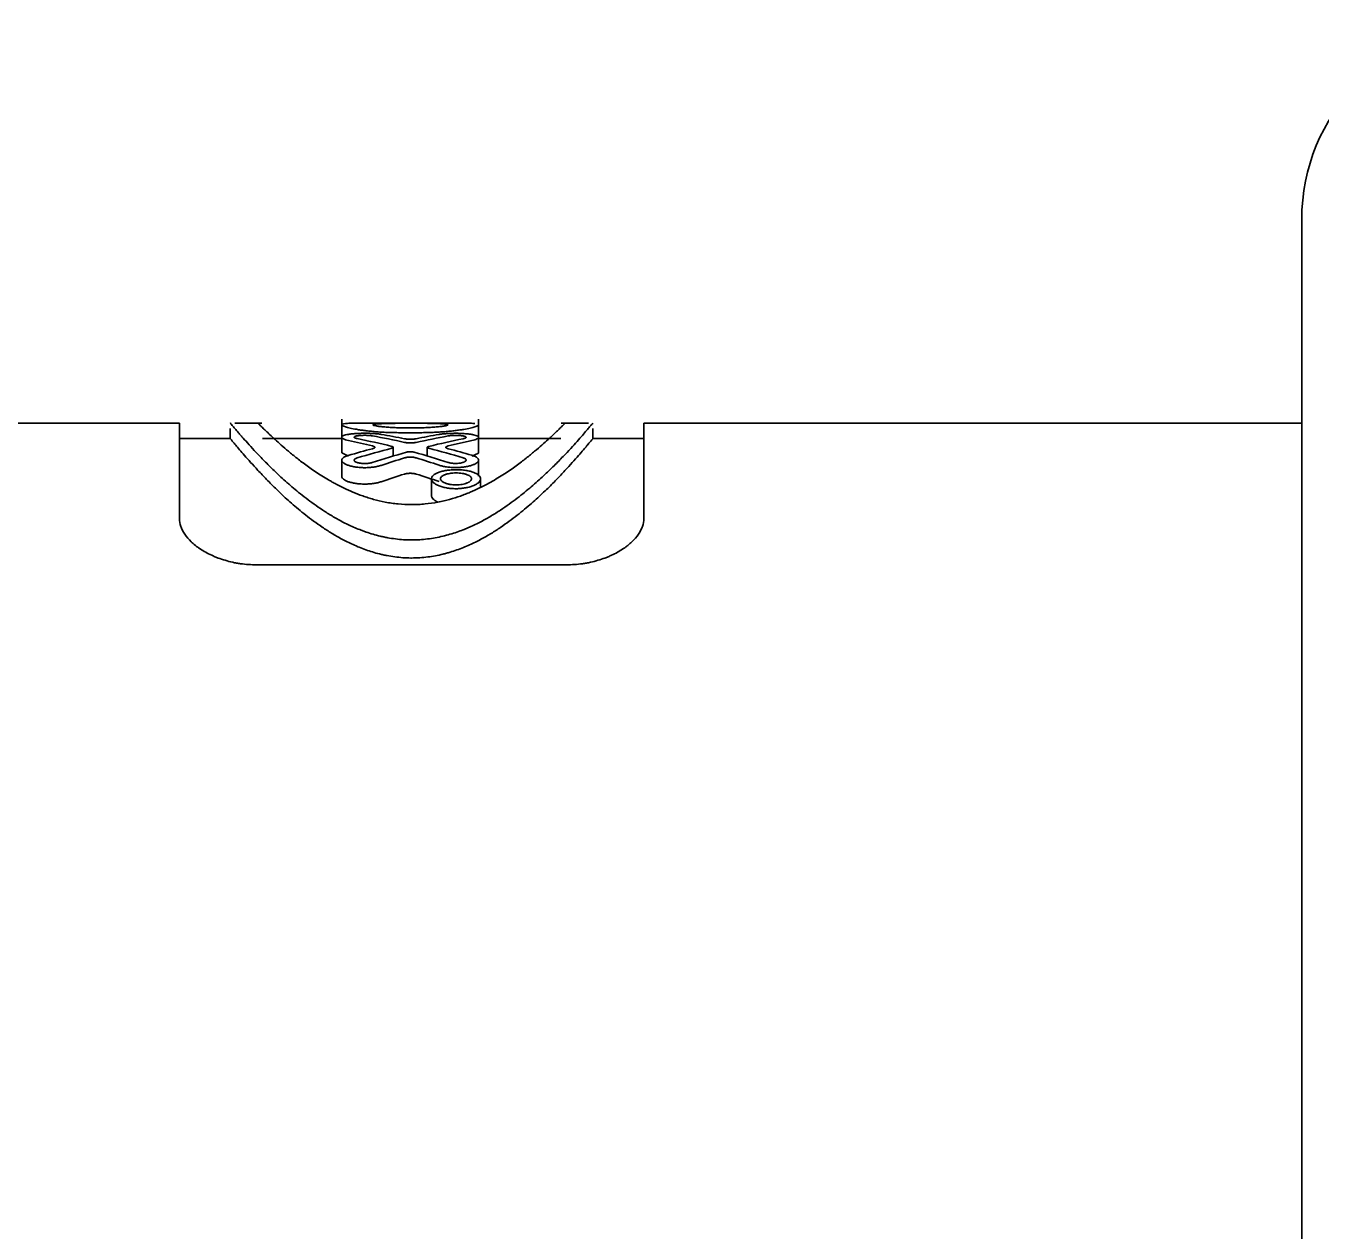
# Model space of a CAD drawing. Extents: x 6327 to 10269, y -393 to 3036.
# Drawn here: x 8146.34 to 8163.07, y 1350.34 to 1365.9 of the extents above; entities that cross this region are included whole.
import ezdxf

# ---------------------------------------------------------------- set-up
doc = ezdxf.new("R2010")
doc.units = 0
doc.header["$LTSCALE"] = 5
doc.layers.add('1', color=7, linetype='CONTINUOUS', true_color=0xffffff)

msp = doc.modelspace()

# ---------------------------------------------------------------- linework, layer by layer
at = {"layer": '1', "color": 7, "linetype": 'Continuous', "lineweight": 35}
for p, q in [((8162.823, 1363.406), (8162.823, 1336.647)), ((8148.323, 1360.776), (8123.323, 1360.776)), ((8148.323, 1360.776), (8148.323, 1359.543)), ((8148.981, 1360.707), (8148.981, 1360.576)), ((8149.389, 1360.776), (8149.039, 1360.776)), ((8150.421, 1360.826), (8150.421, 1360.601)), ((8151.925, 1360.776), (8150.673, 1360.776)), ((8151.286, 1360.774), (8151.33, 1360.774)), ((8151.33, 1360.714), (8151.286, 1360.714)), ((8152.188, 1360.593), (8152.188, 1360.826)), ((8153.607, 1360.776), (8153.256, 1360.776)), ((8153.665, 1360.576), (8153.665, 1360.708)), ((8154.323, 1360.776), (8154.323, 1359.543)), ((8162.823, 1360.776), (8154.323, 1360.776)), ((8148.981, 1360.576), (8148.323, 1360.576)), ((8150.421, 1360.576), (8149.396, 1360.576)), ((8150.421, 1360.593), (8150.421, 1360.39)), ((8151.173, 1360.652), (8151.436, 1360.652)), ((8152.188, 1360.389), (8152.188, 1360.593)), ((8153.25, 1360.576), (8152.188, 1360.576)), ((8154.323, 1360.576), (8153.665, 1360.576)), ((8150.421, 1360.39), (8150.506, 1360.348)), ((8151.087, 1360.351), (8151.087, 1360.463)), ((8151.526, 1360.463), (8151.526, 1360.351)), ((8152.103, 1360.347), (8152.188, 1360.389)), ((8150.421, 1360.297), (8150.421, 1360.087)), ((8152.188, 1360.089), (8152.188, 1360.298)), ((8151.58, 1360.057), (8151.58, 1359.842)), ((8152.215, 1359.956), (8152.215, 1360.057)), ((8151.312, 1359.034), (8151.323, 1359.034)), ((8153.323, 1358.946), (8149.323, 1358.946))]:
    msp.add_line(p, q, dxfattribs=at)
msp.add_arc((8165.323, 1363.406), 2.5, 92, 180, dxfattribs=at)
for centre, major_axis, ratio, start_param, end_param in [((8148.366, 1350.026), (0, 10.75), 0.980901, -0.23473, -0.204351), ((8148.591, 1350.026), (0, 10.75), 0.980901, -0.237071, -0.193687), ((8148.974, 1350.026), (0, 10.75), 0.980901, -0.215822, -0.175572), ((8149.198, 1350.026), (0, 10.75), 0.980901, -0.194059, -0.164972), ((8153.415, 1350.026), (0, 10.75), 0.980901, 0.165431, 0.194059), ((8153.64, 1350.026), (0, 10.75), 0.980901, 0.17603, 0.21582), ((8154.023, 1350.026), (0, 10.75), 0.980901, 0.194154, 0.237077), ((8154.248, 1350.026), (0, 10.75), 0.980901, 0.204816, 0.234732), ((8153.415, 1350.026), (0, 10.75), 0.980902, 0.248837, 0.279553), ((8153.64, 1350.026), (0, 10.75), 0.980901, 0.246462, 0.290418), ((8154.023, 1350.026), (0, 10.75), 0.980901, 0.265428, 0.309068), ((8148.591, 1350.026), (0, 10.75), 0.980901, -0.308589, -0.265424), ((8148.974, 1350.026), (0, 10.75), 0.980901, -0.289949, -0.246466), ((8149.198, 1350.026), (0, 10.75), 0.980901, -0.279064, -0.248819), ((8154.248, 1350.026), (0, 10.75), 0.980902, 0.29007, 0.320075), ((8148.366, 1350.026), (0, 10.75), 0.9809, -0.31957, -0.290043), ((8154.248, 1350.026), (0, 10.55), 0.9809, 0.295707, 0.326339), ((8148.366, 1350.026), (0, 10.55), 0.980901, -0.325864, -0.29572)]:
    msp.add_ellipse(centre, major_axis=major_axis, ratio=ratio, start_param=start_param, end_param=end_param, dxfattribs=at)
for points, knots in [([(8148.981, 1360.776), (8148.981, 1360.776), (8148.981, 1360.776), (8148.981, 1360.776), (8148.989, 1360.766), (8149.016, 1360.734), (8149.038, 1360.708), (8149.069, 1360.672), (8149.096, 1360.641), (8149.106, 1360.629), (8149.126, 1360.606), (8149.137, 1360.594), (8149.171, 1360.555), (8149.197, 1360.527), (8149.252, 1360.466), (8149.282, 1360.433), (8149.348, 1360.363), (8149.383, 1360.326), (8149.46, 1360.247), (8149.502, 1360.206), (8149.592, 1360.119), (8149.64, 1360.074), (8149.706, 1360.015), (8149.72, 1360.003), (8149.747, 1359.979), (8149.789, 1359.943), (8149.833, 1359.906), (8149.895, 1359.856), (8149.926, 1359.831), (8149.993, 1359.781), (8150.027, 1359.755), (8150.099, 1359.704), (8150.136, 1359.678), (8150.213, 1359.627), (8150.253, 1359.602), (8150.337, 1359.552), (8150.381, 1359.527), (8150.473, 1359.479), (8150.522, 1359.456), (8150.599, 1359.422), (8150.625, 1359.411), (8150.666, 1359.395), (8150.68, 1359.389), (8150.708, 1359.379), (8150.723, 1359.374), (8150.794, 1359.349), (8150.855, 1359.331), (8150.934, 1359.312), (8150.95, 1359.309), (8150.982, 1359.302), (8150.998, 1359.299), (8151.048, 1359.29), (8151.082, 1359.285), (8151.183, 1359.272), (8151.252, 1359.267), (8151.323, 1359.267)], [0, 0, 0, 0, 0.000153, 0.000153, 0.125134, 0.125134, 0.187624, 0.250115, 0.250115, 0.28136, 0.28136, 0.312605, 0.312605, 0.375096, 0.375096, 0.437586, 0.437586, 0.500076, 0.500076, 0.562567, 0.562567, 0.625057, 0.625057, 0.64068, 0.64068, 0.656303, 0.687548, 0.687548, 0.718793, 0.718793, 0.750038, 0.750038, 0.781283, 0.781283, 0.812529, 0.812529, 0.843774, 0.843774, 0.875019, 0.875019, 0.890642, 0.890642, 0.898453, 0.898453, 0.906264, 0.906264, 0.93751, 0.93751, 0.945321, 0.945321, 0.953132, 0.953132, 0.968755, 0.968755, 1, 1, 1, 1]), ([(8151.323, 1359.723), (8151.264, 1359.723), (8151.206, 1359.726), (8151.121, 1359.734), (8151.093, 1359.738), (8151.038, 1359.746), (8151.01, 1359.75), (8150.93, 1359.766), (8150.88, 1359.778), (8150.807, 1359.798), (8150.783, 1359.805), (8150.737, 1359.819), (8150.714, 1359.827), (8150.647, 1359.85), (8150.606, 1359.866), (8150.526, 1359.9), (8150.488, 1359.917), (8150.416, 1359.952), (8150.381, 1359.97), (8150.331, 1359.997), (8150.315, 1360.006), (8150.283, 1360.024), (8150.267, 1360.033), (8150.19, 1360.078), (8150.134, 1360.113), (8150.031, 1360.182), (8149.983, 1360.216), (8149.894, 1360.282), (8149.853, 1360.314), (8149.795, 1360.36), (8149.777, 1360.375), (8149.741, 1360.404), (8149.724, 1360.419), (8149.675, 1360.46), (8149.645, 1360.486), (8149.59, 1360.536), (8149.564, 1360.559), (8149.495, 1360.623), (8149.457, 1360.659), (8149.412, 1360.702), (8149.399, 1360.715), (8149.377, 1360.737), (8149.368, 1360.746), (8149.356, 1360.758), (8149.353, 1360.761), (8149.348, 1360.766), (8149.345, 1360.769), (8149.34, 1360.774), (8149.338, 1360.776), (8149.338, 1360.776)], [0, 0, 0, 0, 0.031283, 0.031283, 0.046924, 0.046924, 0.062565, 0.062565, 0.093848, 0.093848, 0.109489, 0.109489, 0.12513, 0.12513, 0.156413, 0.156413, 0.187695, 0.187695, 0.218978, 0.218978, 0.234619, 0.234619, 0.25026, 0.25026, 0.312825, 0.312825, 0.37539, 0.37539, 0.437955, 0.437955, 0.469238, 0.469238, 0.50052, 0.50052, 0.563085, 0.563085, 0.62565, 0.62565, 0.75078, 0.75078, 0.813345, 0.813345, 0.87591, 0.87591, 0.907193, 0.907193, 0.938475, 0.938475, 1, 1, 1, 1]), ([(8151.173, 1360.652), (8151.145, 1360.652), (8151.117, 1360.653), (8151.063, 1360.654), (8151.036, 1360.655), (8150.996, 1360.656), (8150.982, 1360.657), (8150.956, 1360.658), (8150.943, 1360.659), (8150.905, 1360.661), (8150.88, 1360.663), (8150.832, 1360.667), (8150.809, 1360.669), (8150.776, 1360.673), (8150.765, 1360.674), (8150.743, 1360.676), (8150.712, 1360.68), (8150.683, 1360.684), (8150.656, 1360.688), (8150.647, 1360.69), (8150.63, 1360.692), (8150.621, 1360.694), (8150.581, 1360.701), (8150.553, 1360.706), (8150.517, 1360.714), (8150.506, 1360.717), (8150.486, 1360.722), (8150.477, 1360.725), (8150.436, 1360.737), (8150.421, 1360.746), (8150.421, 1360.755), (8150.422, 1360.757), (8150.425, 1360.76), (8150.434, 1360.765), (8150.452, 1360.768), (8150.472, 1360.77), (8150.476, 1360.771), (8150.485, 1360.771), (8150.49, 1360.772), (8150.505, 1360.773), (8150.516, 1360.773), (8150.552, 1360.775), (8150.58, 1360.776), (8150.628, 1360.776), (8150.645, 1360.776), (8150.667, 1360.776), (8150.67, 1360.776), (8150.673, 1360.776)], [0, 0, 0, 0, 0.039741, 0.039741, 0.079482, 0.079482, 0.099352, 0.099352, 0.119222, 0.119222, 0.158963, 0.158963, 0.198704, 0.198704, 0.218574, 0.218574, 0.238445, 0.278185, 0.278185, 0.298056, 0.298056, 0.317926, 0.317926, 0.397408, 0.397408, 0.437149, 0.437149, 0.476889, 0.476889, 0.635852, 0.635852, 0.675593, 0.675593, 0.715334, 0.794815, 0.794815, 0.814686, 0.814686, 0.834556, 0.834556, 0.874297, 0.874297, 0.953779, 0.953779, 0.993519, 0.993519, 1, 1, 1, 1]), ([(8151.286, 1360.774), (8151.256, 1360.774), (8151.226, 1360.774), (8151.181, 1360.773), (8151.167, 1360.773), (8151.138, 1360.773), (8151.123, 1360.773), (8151.081, 1360.772), (8151.055, 1360.772), (8151.017, 1360.771), (8151.005, 1360.771), (8150.981, 1360.77), (8150.97, 1360.77), (8150.938, 1360.769), (8150.919, 1360.768), (8150.893, 1360.767), (8150.886, 1360.766), (8150.871, 1360.765), (8150.858, 1360.764), (8150.848, 1360.762), (8150.84, 1360.761), (8150.836, 1360.76), (8150.827, 1360.757), (8150.824, 1360.756), (8150.824, 1360.753), (8150.825, 1360.752), (8150.828, 1360.75), (8150.83, 1360.748), (8150.839, 1360.745), (8150.848, 1360.743), (8150.865, 1360.74), (8150.871, 1360.738), (8150.886, 1360.736), (8150.893, 1360.735), (8150.919, 1360.732), (8150.938, 1360.729), (8150.981, 1360.725), (8151.004, 1360.723), (8151.042, 1360.721), (8151.054, 1360.72), (8151.081, 1360.719), (8151.095, 1360.718), (8151.137, 1360.716), (8151.166, 1360.715), (8151.225, 1360.714), (8151.256, 1360.714), (8151.286, 1360.714)], [0, 0, 0, 0, 0.0625, 0.0625, 0.09375, 0.09375, 0.125, 0.125, 0.1875, 0.1875, 0.21875, 0.21875, 0.25, 0.25, 0.3125, 0.3125, 0.34375, 0.34375, 0.375, 0.40625, 0.40625, 0.4375, 0.4375, 0.5, 0.5, 0.53125, 0.53125, 0.5625, 0.5625, 0.625, 0.625, 0.65625, 0.65625, 0.6875, 0.6875, 0.75, 0.75, 0.8125, 0.8125, 0.84375, 0.84375, 0.875, 0.875, 0.9375, 0.9375, 1, 1, 1, 1]), ([(8153.308, 1360.776), (8153.308, 1360.776), (8153.308, 1360.776), (8153.308, 1360.776), (8153.301, 1360.769), (8153.279, 1360.747), (8153.269, 1360.738), (8153.247, 1360.716), (8153.234, 1360.703), (8153.205, 1360.674), (8153.188, 1360.658), (8153.159, 1360.631), (8153.149, 1360.621), (8153.128, 1360.601), (8153.116, 1360.591), (8153.081, 1360.559), (8153.056, 1360.536), (8153, 1360.486), (8152.97, 1360.46), (8152.905, 1360.405), (8152.87, 1360.376), (8152.794, 1360.315), (8152.753, 1360.283), (8152.686, 1360.233), (8152.663, 1360.217), (8152.615, 1360.182), (8152.589, 1360.165), (8152.511, 1360.113), (8152.455, 1360.077), (8152.363, 1360.023), (8152.331, 1360.005), (8152.264, 1359.97), (8152.23, 1359.952), (8152.157, 1359.917), (8152.12, 1359.9), (8152.06, 1359.875), (8152.04, 1359.867), (8151.998, 1359.85), (8151.976, 1359.842), (8151.909, 1359.819), (8151.863, 1359.804), (8151.79, 1359.784), (8151.766, 1359.778), (8151.715, 1359.766), (8151.688, 1359.76), (8151.608, 1359.745), (8151.554, 1359.737), (8151.483, 1359.73), (8151.469, 1359.729), (8151.44, 1359.727), (8151.425, 1359.726), (8151.382, 1359.724), (8151.352, 1359.723), (8151.323, 1359.723)], [0, 0, 0, 0, 0.000908, 0.000908, 0.125795, 0.125795, 0.188238, 0.188238, 0.250681, 0.250681, 0.313125, 0.313125, 0.344346, 0.344346, 0.375568, 0.375568, 0.438011, 0.438011, 0.500454, 0.500454, 0.562897, 0.562897, 0.625341, 0.625341, 0.656562, 0.656562, 0.687784, 0.687784, 0.750227, 0.750227, 0.781449, 0.781449, 0.81267, 0.81267, 0.843892, 0.843892, 0.859503, 0.859503, 0.875114, 0.875114, 0.906335, 0.906335, 0.921946, 0.921946, 0.937557, 0.937557, 0.968778, 0.968778, 0.976584, 0.976584, 0.984389, 0.984389, 1, 1, 1, 1]), ([(8151.323, 1359.267), (8151.394, 1359.267), (8151.462, 1359.272), (8151.563, 1359.284), (8151.596, 1359.289), (8151.662, 1359.301), (8151.695, 1359.308), (8151.79, 1359.331), (8151.849, 1359.349), (8151.935, 1359.378), (8151.963, 1359.388), (8152.004, 1359.404), (8152.017, 1359.41), (8152.044, 1359.421), (8152.057, 1359.426), (8152.122, 1359.455), (8152.171, 1359.478), (8152.264, 1359.527), (8152.308, 1359.551), (8152.392, 1359.602), (8152.433, 1359.627), (8152.51, 1359.679), (8152.548, 1359.704), (8152.655, 1359.781), (8152.721, 1359.832), (8152.843, 1359.93), (8152.899, 1359.979), (8153.004, 1360.072), (8153.052, 1360.117), (8153.12, 1360.183), (8153.142, 1360.204), (8153.184, 1360.246), (8153.204, 1360.266), (8153.262, 1360.326), (8153.298, 1360.363), (8153.364, 1360.433), (8153.394, 1360.466), (8153.477, 1360.557), (8153.522, 1360.609), (8153.576, 1360.671), (8153.591, 1360.689), (8153.618, 1360.721), (8153.629, 1360.734), (8153.643, 1360.75), (8153.647, 1360.754), (8153.653, 1360.762), (8153.656, 1360.766), (8153.663, 1360.773), (8153.665, 1360.776), (8153.665, 1360.776)], [0, 0, 0, 0, 0.031283, 0.031283, 0.046924, 0.046924, 0.062566, 0.062566, 0.093849, 0.093849, 0.10949, 0.10949, 0.117311, 0.117311, 0.125132, 0.125132, 0.156415, 0.156415, 0.187698, 0.187698, 0.218981, 0.218981, 0.250264, 0.250264, 0.312829, 0.312829, 0.375395, 0.375395, 0.437961, 0.437961, 0.469244, 0.469244, 0.500527, 0.500527, 0.563093, 0.563093, 0.625659, 0.625659, 0.750791, 0.750791, 0.813357, 0.813357, 0.875922, 0.875922, 0.907205, 0.907205, 0.938488, 0.938488, 1, 1, 1, 1]), ([(8151.33, 1360.714), (8151.36, 1360.714), (8151.39, 1360.714), (8151.435, 1360.715), (8151.449, 1360.715), (8151.478, 1360.716), (8151.493, 1360.717), (8151.535, 1360.719), (8151.561, 1360.72), (8151.599, 1360.723), (8151.611, 1360.723), (8151.635, 1360.725), (8151.646, 1360.726), (8151.678, 1360.729), (8151.697, 1360.732), (8151.722, 1360.735), (8151.73, 1360.736), (8151.745, 1360.738), (8151.757, 1360.741), (8151.768, 1360.743), (8151.776, 1360.745), (8151.78, 1360.746), (8151.789, 1360.75), (8151.792, 1360.752), (8151.792, 1360.755), (8151.791, 1360.755), (8151.788, 1360.757), (8151.786, 1360.758), (8151.777, 1360.761), (8151.769, 1360.762), (8151.751, 1360.764), (8151.745, 1360.765), (8151.731, 1360.766), (8151.723, 1360.767), (8151.698, 1360.768), (8151.679, 1360.769), (8151.636, 1360.771), (8151.612, 1360.771), (8151.575, 1360.772), (8151.562, 1360.772), (8151.535, 1360.772), (8151.521, 1360.773), (8151.479, 1360.773), (8151.45, 1360.773), (8151.406, 1360.773), (8151.391, 1360.773), (8151.36, 1360.774), (8151.345, 1360.774), (8151.33, 1360.774)], [0, 0, 0, 0, 0.0625, 0.0625, 0.09375, 0.09375, 0.125, 0.125, 0.1875, 0.1875, 0.21875, 0.21875, 0.25, 0.25, 0.3125, 0.3125, 0.34375, 0.34375, 0.375, 0.40625, 0.40625, 0.4375, 0.4375, 0.5, 0.5, 0.53125, 0.53125, 0.5625, 0.5625, 0.625, 0.625, 0.65625, 0.65625, 0.6875, 0.6875, 0.75, 0.75, 0.8125, 0.8125, 0.84375, 0.84375, 0.875, 0.875, 0.9375, 0.9375, 0.96875, 0.96875, 1, 1, 1, 1]), ([(8152.188, 1360.754), (8152.188, 1360.754), (8152.188, 1360.753), (8152.188, 1360.752), (8152.187, 1360.75), (8152.183, 1360.746), (8152.174, 1360.739), (8152.156, 1360.732), (8152.132, 1360.725), (8152.123, 1360.722), (8152.102, 1360.717), (8152.091, 1360.714), (8152.055, 1360.706), (8152.028, 1360.701), (8151.98, 1360.692), (8151.963, 1360.69), (8151.935, 1360.686), (8151.926, 1360.684), (8151.906, 1360.682), (8151.896, 1360.68), (8151.866, 1360.676), (8151.845, 1360.674), (8151.801, 1360.669), (8151.777, 1360.667), (8151.741, 1360.664), (8151.729, 1360.663), (8151.704, 1360.661), (8151.692, 1360.661), (8151.653, 1360.658), (8151.627, 1360.657), (8151.574, 1360.655), (8151.547, 1360.654), (8151.506, 1360.653), (8151.492, 1360.653), (8151.464, 1360.652), (8151.45, 1360.652), (8151.436, 1360.652)], [0, 0, 0, 0, 0.001654, 0.001654, 0.064051, 0.064051, 0.126448, 0.251241, 0.251241, 0.313637, 0.313637, 0.376034, 0.376034, 0.500827, 0.500827, 0.563224, 0.563224, 0.594422, 0.594422, 0.62562, 0.62562, 0.688017, 0.688017, 0.750414, 0.750414, 0.781612, 0.781612, 0.81281, 0.81281, 0.875207, 0.875207, 0.937603, 0.937603, 0.968802, 0.968802, 1, 1, 1, 1]), ([(8151.931, 1360.776), (8151.936, 1360.776), (8151.94, 1360.776), (8151.954, 1360.776), (8151.963, 1360.776), (8151.98, 1360.776), (8151.988, 1360.776), (8152.029, 1360.776), (8152.057, 1360.775), (8152.104, 1360.773), (8152.124, 1360.772), (8152.14, 1360.77)], [0, 0, 0, 0, 0.045548, 0.045548, 0.141461, 0.141461, 0.237373, 0.237373, 0.621023, 0.621023, 1, 1, 1, 1]), ([(8151.312, 1359.034), (8151.242, 1359.034), (8151.173, 1359.04), (8151.072, 1359.053), (8151.039, 1359.058), (8150.99, 1359.068), (8150.973, 1359.071), (8150.941, 1359.078), (8150.925, 1359.082), (8150.847, 1359.102), (8150.787, 1359.12), (8150.702, 1359.151), (8150.674, 1359.161), (8150.62, 1359.183), (8150.594, 1359.195), (8150.516, 1359.229), (8150.468, 1359.254), (8150.376, 1359.303), (8150.332, 1359.329), (8150.248, 1359.38), (8150.208, 1359.406), (8150.13, 1359.459), (8150.093, 1359.485), (8149.986, 1359.564), (8149.921, 1359.615), (8149.8, 1359.716), (8149.744, 1359.765), (8149.639, 1359.86), (8149.591, 1359.906), (8149.524, 1359.973), (8149.502, 1359.995), (8149.46, 1360.037), (8149.44, 1360.058), (8149.382, 1360.119), (8149.346, 1360.157), (8149.28, 1360.228), (8149.25, 1360.262), (8149.168, 1360.354), (8149.123, 1360.407), (8149.069, 1360.47), (8149.054, 1360.488), (8149.027, 1360.52), (8149.016, 1360.534), (8148.989, 1360.566), (8148.981, 1360.576), (8148.981, 1360.576)], [0, 0, 0, 0, 0.031253, 0.031253, 0.04688, 0.04688, 0.054693, 0.054693, 0.062506, 0.062506, 0.09376, 0.09376, 0.109386, 0.109386, 0.125013, 0.125013, 0.156266, 0.156266, 0.187519, 0.187519, 0.218773, 0.218773, 0.250026, 0.250026, 0.312532, 0.312532, 0.375039, 0.375039, 0.437545, 0.437545, 0.468799, 0.468799, 0.500052, 0.500052, 0.562558, 0.562558, 0.625065, 0.625065, 0.750078, 0.750078, 0.812584, 0.812584, 0.875091, 0.875091, 1, 1, 1, 1]), ([(8150.506, 1360.552), (8150.492, 1360.555), (8150.48, 1360.558), (8150.464, 1360.563), (8150.459, 1360.565), (8150.45, 1360.568), (8150.446, 1360.57), (8150.435, 1360.576), (8150.43, 1360.579), (8150.422, 1360.586), (8150.421, 1360.59), (8150.421, 1360.597), (8150.423, 1360.601), (8150.428, 1360.606), (8150.431, 1360.608), (8150.436, 1360.611), (8150.44, 1360.613), (8150.451, 1360.617), (8150.46, 1360.62), (8150.482, 1360.626), (8150.494, 1360.628), (8150.515, 1360.632), (8150.522, 1360.633), (8150.537, 1360.635), (8150.545, 1360.636), (8150.569, 1360.638), (8150.586, 1360.64), (8150.622, 1360.642), (8150.642, 1360.643), (8150.68, 1360.644), (8150.699, 1360.645), (8150.729, 1360.645), (8150.739, 1360.645), (8150.758, 1360.644), (8150.778, 1360.644), (8150.797, 1360.643), (8150.815, 1360.642), (8150.825, 1360.641), (8150.852, 1360.64), (8150.869, 1360.638), (8150.901, 1360.635), (8150.916, 1360.633), (8150.93, 1360.63)], [0, 0, 0, 0, 0.0625, 0.0625, 0.09375, 0.09375, 0.125, 0.125, 0.1875, 0.1875, 0.25, 0.25, 0.3125, 0.3125, 0.34375, 0.34375, 0.375, 0.375, 0.4375, 0.4375, 0.5, 0.5, 0.53125, 0.53125, 0.5625, 0.5625, 0.625, 0.625, 0.6875, 0.6875, 0.75, 0.75, 0.78125, 0.78125, 0.8125, 0.84375, 0.84375, 0.875, 0.875, 0.9375, 0.9375, 1, 1, 1, 1]), ([(8150.815, 1360.611), (8150.809, 1360.612), (8150.802, 1360.613), (8150.791, 1360.614), (8150.787, 1360.615), (8150.779, 1360.616), (8150.775, 1360.616), (8150.763, 1360.617), (8150.754, 1360.617), (8150.737, 1360.618), (8150.728, 1360.618), (8150.71, 1360.618), (8150.701, 1360.618), (8150.683, 1360.617), (8150.674, 1360.617), (8150.662, 1360.616), (8150.658, 1360.616), (8150.65, 1360.615), (8150.646, 1360.614), (8150.635, 1360.613), (8150.628, 1360.612), (8150.615, 1360.61), (8150.609, 1360.609), (8150.599, 1360.606), (8150.595, 1360.605), (8150.588, 1360.602), (8150.586, 1360.6), (8150.582, 1360.597), (8150.581, 1360.595), (8150.581, 1360.592), (8150.582, 1360.59), (8150.585, 1360.587), (8150.588, 1360.585), (8150.594, 1360.582), (8150.599, 1360.581), (8150.608, 1360.578), (8150.614, 1360.576), (8150.62, 1360.575)], [0, 0, 0, 0, 0.0625, 0.0625, 0.09375, 0.09375, 0.125, 0.125, 0.1875, 0.1875, 0.25, 0.25, 0.3125, 0.3125, 0.375, 0.375, 0.40625, 0.40625, 0.4375, 0.4375, 0.5, 0.5, 0.5625, 0.5625, 0.625, 0.625, 0.6875, 0.6875, 0.75, 0.75, 0.8125, 0.8125, 0.875, 0.875, 0.9375, 0.9375, 1, 1, 1, 1]), ([(8151.232, 1360.574), (8151.237, 1360.573), (8151.242, 1360.572), (8151.253, 1360.571), (8151.26, 1360.57), (8151.272, 1360.569), (8151.279, 1360.569), (8151.293, 1360.568), (8151.3, 1360.568), (8151.314, 1360.568), (8151.321, 1360.568), (8151.334, 1360.569), (8151.341, 1360.569), (8151.354, 1360.57), (8151.36, 1360.571), (8151.371, 1360.572), (8151.377, 1360.573), (8151.382, 1360.574)], [0, 0, 0, 0, 0.125, 0.125, 0.25, 0.25, 0.375, 0.375, 0.5, 0.5, 0.625, 0.625, 0.75, 0.75, 0.875, 0.875, 1, 1, 1, 1]), ([(8151.382, 1360.527), (8151.377, 1360.526), (8151.372, 1360.525), (8151.36, 1360.523), (8151.354, 1360.522), (8151.341, 1360.521), (8151.334, 1360.521), (8151.321, 1360.52), (8151.314, 1360.52), (8151.3, 1360.52), (8151.293, 1360.52), (8151.279, 1360.521), (8151.272, 1360.521), (8151.26, 1360.522), (8151.253, 1360.523), (8151.242, 1360.525), (8151.237, 1360.526), (8151.232, 1360.527)], [0, 0, 0, 0, 0.125, 0.125, 0.25, 0.25, 0.375, 0.375, 0.5, 0.5, 0.625, 0.625, 0.75, 0.75, 0.875, 0.875, 1, 1, 1, 1]), ([(8153.665, 1360.576), (8153.665, 1360.576), (8153.665, 1360.576), (8153.665, 1360.576), (8153.656, 1360.565), (8153.63, 1360.533), (8153.618, 1360.52), (8153.598, 1360.496), (8153.591, 1360.487), (8153.575, 1360.468), (8153.567, 1360.458), (8153.521, 1360.405), (8153.476, 1360.352), (8153.393, 1360.259), (8153.363, 1360.225), (8153.297, 1360.154), (8153.262, 1360.116), (8153.185, 1360.036), (8153.144, 1359.994), (8153.054, 1359.906), (8153.006, 1359.86), (8152.927, 1359.788), (8152.9, 1359.764), (8152.843, 1359.714), (8152.813, 1359.689), (8152.722, 1359.613), (8152.656, 1359.561), (8152.548, 1359.482), (8152.511, 1359.456), (8152.433, 1359.403), (8152.393, 1359.377), (8152.309, 1359.326), (8152.265, 1359.3), (8152.172, 1359.251), (8152.123, 1359.227), (8152.046, 1359.192), (8152.019, 1359.18), (8151.965, 1359.159), (8151.909, 1359.137), (8151.85, 1359.118), (8151.805, 1359.105), (8151.79, 1359.1), (8151.759, 1359.092), (8151.743, 1359.088), (8151.664, 1359.068), (8151.599, 1359.056), (8151.498, 1359.043), (8151.463, 1359.04), (8151.393, 1359.035), (8151.358, 1359.034), (8151.323, 1359.034)], [0, 0, 0, 0, 0.001296, 0.001296, 0.126134, 0.126134, 0.188553, 0.188553, 0.219763, 0.219763, 0.250972, 0.250972, 0.37581, 0.37581, 0.438229, 0.438229, 0.500648, 0.500648, 0.563067, 0.563067, 0.625486, 0.625486, 0.656696, 0.656696, 0.687905, 0.687905, 0.750324, 0.750324, 0.781534, 0.781534, 0.812743, 0.812743, 0.843953, 0.843953, 0.875162, 0.875162, 0.890767, 0.890767, 0.906372, 0.921976, 0.921976, 0.929779, 0.929779, 0.937581, 0.937581, 0.968791, 0.968791, 0.984395, 0.984395, 1, 1, 1, 1]), ([(8151.679, 1360.629), (8151.692, 1360.632), (8151.707, 1360.634), (8151.731, 1360.636), (8151.74, 1360.637), (8151.757, 1360.639), (8151.766, 1360.639), (8151.793, 1360.641), (8151.812, 1360.642), (8151.84, 1360.643), (8151.85, 1360.643), (8151.87, 1360.644), (8151.88, 1360.644), (8151.909, 1360.644), (8151.928, 1360.644), (8151.957, 1360.643), (8151.967, 1360.642), (8151.986, 1360.641), (8152.004, 1360.64), (8152.022, 1360.639), (8152.039, 1360.638), (8152.048, 1360.637), (8152.072, 1360.634), (8152.087, 1360.632), (8152.108, 1360.629), (8152.114, 1360.627), (8152.127, 1360.625), (8152.132, 1360.623), (8152.149, 1360.619), (8152.158, 1360.616), (8152.169, 1360.612), (8152.172, 1360.61), (8152.178, 1360.607), (8152.183, 1360.603), (8152.185, 1360.6), (8152.187, 1360.596), (8152.188, 1360.595), (8152.188, 1360.589), (8152.186, 1360.585), (8152.181, 1360.58), (8152.179, 1360.578), (8152.173, 1360.575), (8152.17, 1360.573), (8152.159, 1360.567), (8152.15, 1360.564), (8152.129, 1360.557), (8152.117, 1360.554), (8152.103, 1360.551)], [0, 0, 0, 0, 0.0625, 0.0625, 0.09375, 0.09375, 0.125, 0.125, 0.1875, 0.1875, 0.21875, 0.21875, 0.25, 0.25, 0.3125, 0.3125, 0.34375, 0.34375, 0.375, 0.40625, 0.40625, 0.4375, 0.4375, 0.5, 0.5, 0.53125, 0.53125, 0.5625, 0.5625, 0.625, 0.625, 0.65625, 0.65625, 0.6875, 0.71875, 0.71875, 0.75, 0.75, 0.8125, 0.8125, 0.84375, 0.84375, 0.875, 0.875, 0.9375, 0.9375, 1, 1, 1, 1]), ([(8151.988, 1360.574), (8151.995, 1360.575), (8152, 1360.577), (8152.008, 1360.579), (8152.01, 1360.58), (8152.014, 1360.581), (8152.016, 1360.582), (8152.021, 1360.584), (8152.023, 1360.586), (8152.027, 1360.589), (8152.028, 1360.591), (8152.028, 1360.594), (8152.027, 1360.596), (8152.024, 1360.598), (8152.023, 1360.599), (8152.02, 1360.601), (8152.019, 1360.601), (8152.014, 1360.604), (8152.01, 1360.605), (8151.999, 1360.608), (8151.994, 1360.609), (8151.984, 1360.611), (8151.981, 1360.611), (8151.974, 1360.612), (8151.97, 1360.613), (8151.959, 1360.614), (8151.951, 1360.615), (8151.935, 1360.616), (8151.926, 1360.616), (8151.908, 1360.617), (8151.899, 1360.617), (8151.886, 1360.617), (8151.881, 1360.617), (8151.872, 1360.617), (8151.863, 1360.617), (8151.855, 1360.616), (8151.846, 1360.616), (8151.842, 1360.616), (8151.829, 1360.615), (8151.821, 1360.614), (8151.807, 1360.612), (8151.8, 1360.611), (8151.793, 1360.61)], [0, 0, 0, 0, 0.0625, 0.0625, 0.09375, 0.09375, 0.125, 0.125, 0.1875, 0.1875, 0.25, 0.25, 0.3125, 0.3125, 0.34375, 0.34375, 0.375, 0.375, 0.4375, 0.4375, 0.5, 0.5, 0.53125, 0.53125, 0.5625, 0.5625, 0.625, 0.625, 0.6875, 0.6875, 0.75, 0.75, 0.78125, 0.78125, 0.8125, 0.84375, 0.84375, 0.875, 0.875, 0.9375, 0.9375, 1, 1, 1, 1]), ([(8150.93, 1360.23), (8150.916, 1360.226), (8150.901, 1360.221), (8150.877, 1360.216), (8150.869, 1360.214), (8150.852, 1360.211), (8150.843, 1360.21), (8150.815, 1360.206), (8150.796, 1360.204), (8150.767, 1360.202), (8150.757, 1360.201), (8150.737, 1360.2), (8150.727, 1360.2), (8150.698, 1360.2), (8150.678, 1360.201), (8150.639, 1360.204), (8150.62, 1360.206), (8150.593, 1360.21), (8150.584, 1360.211), (8150.566, 1360.214), (8150.558, 1360.216), (8150.534, 1360.222), (8150.519, 1360.226), (8150.499, 1360.233), (8150.492, 1360.235), (8150.48, 1360.24), (8150.469, 1360.245), (8150.459, 1360.25), (8150.45, 1360.256), (8150.446, 1360.259), (8150.435, 1360.267), (8150.43, 1360.273), (8150.424, 1360.282), (8150.423, 1360.285), (8150.421, 1360.291), (8150.421, 1360.294), (8150.421, 1360.303), (8150.423, 1360.308), (8150.43, 1360.32), (8150.435, 1360.325), (8150.45, 1360.336), (8150.458, 1360.341), (8150.474, 1360.348), (8150.48, 1360.35), (8150.492, 1360.355), (8150.499, 1360.357), (8150.506, 1360.359)], [0, 0, 0, 0, 0.0625, 0.0625, 0.09375, 0.09375, 0.125, 0.125, 0.1875, 0.1875, 0.21875, 0.21875, 0.25, 0.25, 0.3125, 0.3125, 0.375, 0.375, 0.40625, 0.40625, 0.4375, 0.4375, 0.5, 0.5, 0.53125, 0.53125, 0.5625, 0.59375, 0.59375, 0.625, 0.625, 0.6875, 0.6875, 0.71875, 0.71875, 0.75, 0.75, 0.8125, 0.8125, 0.875, 0.875, 0.9375, 0.9375, 0.96875, 0.96875, 1, 1, 1, 1]), ([(8150.818, 1360.445), (8150.823, 1360.446), (8150.827, 1360.448), (8150.835, 1360.451), (8150.838, 1360.452), (8150.843, 1360.455), (8150.845, 1360.457), (8150.848, 1360.46), (8150.848, 1360.462), (8150.848, 1360.465), (8150.848, 1360.467), (8150.845, 1360.47), (8150.843, 1360.472), (8150.838, 1360.475), (8150.835, 1360.476), (8150.828, 1360.479), (8150.823, 1360.48), (8150.818, 1360.481)], [0, 0, 0, 0, 0.125, 0.125, 0.25, 0.25, 0.375, 0.375, 0.5, 0.5, 0.625, 0.625, 0.75, 0.75, 0.875, 0.875, 1, 1, 1, 1]), ([(8151.067, 1360.475), (8151.07, 1360.475), (8151.073, 1360.474), (8151.078, 1360.472), (8151.08, 1360.471), (8151.084, 1360.469), (8151.085, 1360.468), (8151.087, 1360.466), (8151.087, 1360.465), (8151.087, 1360.462), (8151.087, 1360.461), (8151.085, 1360.459), (8151.084, 1360.458), (8151.079, 1360.455), (8151.074, 1360.453), (8151.067, 1360.451)], [0, 0, 0, 0, 0.125, 0.125, 0.25, 0.25, 0.375, 0.375, 0.5, 0.5, 0.625, 0.625, 0.75, 0.75, 1, 1, 1, 1]), ([(8151.546, 1360.451), (8151.543, 1360.452), (8151.54, 1360.453), (8151.535, 1360.455), (8151.533, 1360.456), (8151.53, 1360.458), (8151.529, 1360.459), (8151.527, 1360.461), (8151.526, 1360.462), (8151.526, 1360.465), (8151.527, 1360.466), (8151.528, 1360.468), (8151.53, 1360.469), (8151.535, 1360.472), (8151.54, 1360.474), (8151.546, 1360.475)], [0, 0, 0, 0, 0.125, 0.125, 0.25, 0.25, 0.375, 0.375, 0.5, 0.5, 0.625, 0.625, 0.75, 0.75, 1, 1, 1, 1]), ([(8152.103, 1360.36), (8152.117, 1360.356), (8152.129, 1360.352), (8152.145, 1360.345), (8152.15, 1360.342), (8152.159, 1360.337), (8152.163, 1360.335), (8152.173, 1360.327), (8152.179, 1360.321), (8152.186, 1360.31), (8152.188, 1360.304), (8152.188, 1360.292), (8152.186, 1360.287), (8152.181, 1360.278), (8152.178, 1360.275), (8152.173, 1360.269), (8152.17, 1360.266), (8152.159, 1360.258), (8152.15, 1360.252), (8152.134, 1360.244), (8152.129, 1360.242), (8152.117, 1360.237), (8152.11, 1360.234), (8152.09, 1360.227), (8152.075, 1360.223), (8152.043, 1360.216), (8152.026, 1360.213), (8151.999, 1360.209), (8151.989, 1360.208), (8151.97, 1360.206), (8151.961, 1360.205), (8151.931, 1360.203), (8151.912, 1360.202), (8151.882, 1360.202), (8151.872, 1360.202), (8151.852, 1360.203), (8151.832, 1360.204), (8151.813, 1360.205), (8151.794, 1360.207), (8151.785, 1360.209), (8151.757, 1360.212), (8151.74, 1360.216), (8151.708, 1360.223), (8151.692, 1360.227), (8151.679, 1360.232)], [0, 0, 0, 0, 0.0625, 0.0625, 0.09375, 0.09375, 0.125, 0.125, 0.1875, 0.1875, 0.25, 0.25, 0.3125, 0.3125, 0.34375, 0.34375, 0.375, 0.375, 0.4375, 0.4375, 0.46875, 0.46875, 0.5, 0.5, 0.5625, 0.5625, 0.625, 0.625, 0.65625, 0.65625, 0.6875, 0.6875, 0.75, 0.75, 0.78125, 0.78125, 0.8125, 0.84375, 0.84375, 0.875, 0.875, 0.9375, 0.9375, 1, 1, 1, 1]), ([(8151.795, 1360.481), (8151.79, 1360.48), (8151.786, 1360.479), (8151.779, 1360.476), (8151.775, 1360.475), (8151.77, 1360.472), (8151.768, 1360.47), (8151.766, 1360.467), (8151.765, 1360.465), (8151.765, 1360.462), (8151.766, 1360.46), (8151.768, 1360.457), (8151.77, 1360.455), (8151.775, 1360.452), (8151.778, 1360.451), (8151.786, 1360.448), (8151.79, 1360.446), (8151.795, 1360.445)], [0, 0, 0, 0, 0.125, 0.125, 0.25, 0.25, 0.375, 0.375, 0.5, 0.5, 0.625, 0.625, 0.75, 0.75, 0.875, 0.875, 1, 1, 1, 1]), ([(8150.62, 1360.326), (8150.614, 1360.324), (8150.608, 1360.322), (8150.601, 1360.319), (8150.599, 1360.317), (8150.595, 1360.315), (8150.593, 1360.314), (8150.588, 1360.31), (8150.585, 1360.308), (8150.582, 1360.302), (8150.581, 1360.3), (8150.581, 1360.294), (8150.582, 1360.291), (8150.585, 1360.286), (8150.588, 1360.283), (8150.594, 1360.278), (8150.598, 1360.276), (8150.606, 1360.272), (8150.608, 1360.271), (8150.614, 1360.269), (8150.617, 1360.268), (8150.626, 1360.265), (8150.633, 1360.263), (8150.648, 1360.26), (8150.656, 1360.258), (8150.668, 1360.257), (8150.673, 1360.256), (8150.681, 1360.255), (8150.686, 1360.255), (8150.699, 1360.254), (8150.708, 1360.254), (8150.727, 1360.254), (8150.736, 1360.254), (8150.754, 1360.255), (8150.762, 1360.256), (8150.779, 1360.258), (8150.787, 1360.26), (8150.802, 1360.263), (8150.809, 1360.265), (8150.815, 1360.267)], [0, 0, 0, 0, 0.0625, 0.0625, 0.09375, 0.09375, 0.125, 0.125, 0.1875, 0.1875, 0.25, 0.25, 0.3125, 0.3125, 0.375, 0.375, 0.4375, 0.4375, 0.46875, 0.46875, 0.5, 0.5, 0.5625, 0.5625, 0.625, 0.625, 0.65625, 0.65625, 0.6875, 0.6875, 0.75, 0.75, 0.8125, 0.8125, 0.875, 0.875, 0.9375, 0.9375, 1, 1, 1, 1]), ([(8151.382, 1360.327), (8151.377, 1360.329), (8151.372, 1360.33), (8151.36, 1360.332), (8151.354, 1360.333), (8151.341, 1360.335), (8151.335, 1360.335), (8151.321, 1360.336), (8151.314, 1360.336), (8151.3, 1360.336), (8151.293, 1360.336), (8151.279, 1360.335), (8151.272, 1360.335), (8151.26, 1360.333), (8151.253, 1360.332), (8151.242, 1360.33), (8151.237, 1360.329), (8151.232, 1360.327)], [0, 0, 0, 0, 0.125, 0.125, 0.25, 0.25, 0.375, 0.375, 0.5, 0.5, 0.625, 0.625, 0.75, 0.75, 0.875, 0.875, 1, 1, 1, 1]), ([(8151.793, 1360.268), (8151.8, 1360.266), (8151.806, 1360.264), (8151.818, 1360.262), (8151.821, 1360.261), (8151.829, 1360.26), (8151.833, 1360.259), (8151.846, 1360.257), (8151.855, 1360.257), (8151.868, 1360.256), (8151.873, 1360.256), (8151.882, 1360.255), (8151.886, 1360.255), (8151.9, 1360.255), (8151.909, 1360.255), (8151.927, 1360.257), (8151.936, 1360.258), (8151.953, 1360.26), (8151.961, 1360.261), (8151.976, 1360.264), (8151.982, 1360.266), (8151.992, 1360.269), (8151.995, 1360.27), (8152, 1360.273), (8152.003, 1360.274), (8152.01, 1360.277), (8152.014, 1360.28), (8152.021, 1360.285), (8152.023, 1360.288), (8152.027, 1360.293), (8152.028, 1360.296), (8152.028, 1360.301), (8152.027, 1360.304), (8152.023, 1360.309), (8152.021, 1360.312), (8152.014, 1360.317), (8152.01, 1360.319), (8152, 1360.323), (8151.995, 1360.325), (8151.988, 1360.327)], [0, 0, 0, 0, 0.0625, 0.0625, 0.09375, 0.09375, 0.125, 0.125, 0.1875, 0.1875, 0.21875, 0.21875, 0.25, 0.25, 0.3125, 0.3125, 0.375, 0.375, 0.4375, 0.4375, 0.5, 0.5, 0.53125, 0.53125, 0.5625, 0.5625, 0.625, 0.625, 0.6875, 0.6875, 0.75, 0.75, 0.8125, 0.8125, 0.875, 0.875, 0.9375, 0.9375, 1, 1, 1, 1]), ([(8150.421, 1360.087), (8150.421, 1360.087), (8150.421, 1360.087), (8150.421, 1360.081), (8150.423, 1360.075), (8150.428, 1360.066), (8150.43, 1360.063), (8150.436, 1360.057), (8150.439, 1360.054), (8150.45, 1360.046), (8150.458, 1360.04), (8150.474, 1360.032), (8150.48, 1360.029), (8150.492, 1360.024), (8150.498, 1360.022), (8150.518, 1360.015), (8150.533, 1360.011), (8150.566, 1360.003), (8150.583, 1360), (8150.61, 1359.996), (8150.619, 1359.994), (8150.638, 1359.992), (8150.648, 1359.992), (8150.677, 1359.989), (8150.697, 1359.989), (8150.727, 1359.989), (8150.737, 1359.989), (8150.757, 1359.99), (8150.767, 1359.99), (8150.796, 1359.992), (8150.815, 1359.994), (8150.852, 1359.999), (8150.869, 1360.003), (8150.901, 1360.01), (8150.916, 1360.015), (8150.93, 1360.019)], [0, 0, 0, 0, 0.000569, 0.000569, 0.083855, 0.083855, 0.125498, 0.125498, 0.167141, 0.167141, 0.250427, 0.250427, 0.29207, 0.29207, 0.333713, 0.333713, 0.416999, 0.416999, 0.500285, 0.500285, 0.541927, 0.541927, 0.58357, 0.58357, 0.666856, 0.666856, 0.708499, 0.708499, 0.750142, 0.750142, 0.833428, 0.833428, 0.916714, 0.916714, 1, 1, 1, 1]), ([(8151.232, 1360.118), (8151.237, 1360.12), (8151.242, 1360.121), (8151.253, 1360.123), (8151.259, 1360.124), (8151.272, 1360.126), (8151.279, 1360.127), (8151.293, 1360.127), (8151.3, 1360.128), (8151.314, 1360.128), (8151.321, 1360.127), (8151.335, 1360.127), (8151.341, 1360.126), (8151.354, 1360.124), (8151.36, 1360.123), (8151.372, 1360.121), (8151.377, 1360.12), (8151.382, 1360.118)], [0, 0, 0, 0, 0.125, 0.125, 0.25, 0.25, 0.375, 0.375, 0.5, 0.5, 0.625, 0.625, 0.75, 0.75, 0.875, 0.875, 1, 1, 1, 1]), ([(8151.898, 1360.174), (8151.919, 1360.174), (8151.941, 1360.173), (8151.972, 1360.171), (8151.982, 1360.17), (8152.003, 1360.167), (8152.013, 1360.166), (8152.042, 1360.162), (8152.061, 1360.158), (8152.087, 1360.152), (8152.095, 1360.149), (8152.111, 1360.144), (8152.126, 1360.139), (8152.14, 1360.134), (8152.153, 1360.128), (8152.159, 1360.125), (8152.176, 1360.115), (8152.185, 1360.108), (8152.2, 1360.094), (8152.205, 1360.087), (8152.213, 1360.072), (8152.215, 1360.064), (8152.215, 1360.053), (8152.214, 1360.049), (8152.212, 1360.041), (8152.211, 1360.037), (8152.205, 1360.026), (8152.199, 1360.018), (8152.188, 1360.007), (8152.183, 1360.003), (8152.174, 1359.996), (8152.169, 1359.992), (8152.152, 1359.982), (8152.14, 1359.976), (8152.118, 1359.966), (8152.111, 1359.963), (8152.095, 1359.958), (8152.078, 1359.953), (8152.061, 1359.948), (8152.042, 1359.944), (8152.033, 1359.942), (8152.003, 1359.937), (8151.983, 1359.934), (8151.952, 1359.931), (8151.941, 1359.93), (8151.92, 1359.929), (8151.909, 1359.929), (8151.876, 1359.929), (8151.855, 1359.93), (8151.823, 1359.933), (8151.813, 1359.934), (8151.792, 1359.937), (8151.782, 1359.938), (8151.753, 1359.943), (8151.735, 1359.948), (8151.709, 1359.955), (8151.7, 1359.958), (8151.685, 1359.963), (8151.669, 1359.969), (8151.656, 1359.976), (8151.643, 1359.982), (8151.637, 1359.986), (8151.62, 1359.996), (8151.611, 1360.003), (8151.596, 1360.018), (8151.59, 1360.026), (8151.583, 1360.041), (8151.581, 1360.049), (8151.58, 1360.061), (8151.581, 1360.064), (8151.583, 1360.072), (8151.584, 1360.076), (8151.59, 1360.087), (8151.595, 1360.094), (8151.606, 1360.105), (8151.611, 1360.108), (8151.62, 1360.115), (8151.625, 1360.118), (8151.642, 1360.128), (8151.654, 1360.134), (8151.676, 1360.142), (8151.684, 1360.144), (8151.7, 1360.149), (8151.716, 1360.154), (8151.734, 1360.158), (8151.753, 1360.161), (8151.762, 1360.163), (8151.792, 1360.168), (8151.812, 1360.17), (8151.854, 1360.173), (8151.876, 1360.174), (8151.898, 1360.174)], [0, 0, 0, 0, 0.03125, 0.03125, 0.046875, 0.046875, 0.0625, 0.0625, 0.09375, 0.09375, 0.109375, 0.109375, 0.125, 0.140625, 0.140625, 0.15625, 0.15625, 0.1875, 0.1875, 0.21875, 0.21875, 0.25, 0.25, 0.265625, 0.265625, 0.28125, 0.28125, 0.3125, 0.3125, 0.328125, 0.328125, 0.34375, 0.34375, 0.375, 0.375, 0.390625, 0.390625, 0.40625, 0.421875, 0.421875, 0.4375, 0.4375, 0.46875, 0.46875, 0.484375, 0.484375, 0.5, 0.5, 0.53125, 0.53125, 0.546875, 0.546875, 0.5625, 0.5625, 0.59375, 0.59375, 0.609375, 0.609375, 0.625, 0.640625, 0.640625, 0.65625, 0.65625, 0.6875, 0.6875, 0.71875, 0.71875, 0.75, 0.75, 0.765625, 0.765625, 0.78125, 0.78125, 0.8125, 0.8125, 0.828125, 0.828125, 0.84375, 0.84375, 0.875, 0.875, 0.890625, 0.890625, 0.90625, 0.921875, 0.921875, 0.9375, 0.9375, 0.96875, 0.96875, 1, 1, 1, 1]), ([(8151.898, 1360.132), (8151.884, 1360.132), (8151.87, 1360.132), (8151.851, 1360.13), (8151.844, 1360.13), (8151.831, 1360.128), (8151.825, 1360.127), (8151.806, 1360.124), (8151.795, 1360.122), (8151.778, 1360.118), (8151.773, 1360.116), (8151.763, 1360.113), (8151.753, 1360.11), (8151.745, 1360.106), (8151.737, 1360.102), (8151.733, 1360.1), (8151.722, 1360.094), (8151.716, 1360.09), (8151.707, 1360.081), (8151.703, 1360.076), (8151.699, 1360.067), (8151.697, 1360.062), (8151.698, 1360.055), (8151.698, 1360.052), (8151.699, 1360.047), (8151.7, 1360.045), (8151.704, 1360.038), (8151.707, 1360.033), (8151.714, 1360.026), (8151.717, 1360.024), (8151.723, 1360.019), (8151.726, 1360.017), (8151.737, 1360.011), (8151.745, 1360.007), (8151.758, 1360.001), (8151.763, 1359.999), (8151.773, 1359.996), (8151.783, 1359.992), (8151.795, 1359.99), (8151.806, 1359.987), (8151.812, 1359.986), (8151.831, 1359.983), (8151.844, 1359.981), (8151.87, 1359.979), (8151.884, 1359.978), (8151.911, 1359.978), (8151.925, 1359.979), (8151.951, 1359.981), (8151.964, 1359.983), (8151.989, 1359.987), (8152, 1359.989), (8152.017, 1359.994), (8152.022, 1359.996), (8152.032, 1359.999), (8152.041, 1360.003), (8152.05, 1360.007), (8152.058, 1360.011), (8152.062, 1360.013), (8152.072, 1360.019), (8152.078, 1360.024), (8152.088, 1360.033), (8152.091, 1360.038), (8152.096, 1360.048), (8152.097, 1360.052), (8152.098, 1360.06), (8152.097, 1360.062), (8152.096, 1360.067), (8152.095, 1360.069), (8152.092, 1360.076), (8152.088, 1360.081), (8152.081, 1360.088), (8152.078, 1360.09), (8152.072, 1360.094), (8152.069, 1360.096), (8152.059, 1360.103), (8152.051, 1360.106), (8152.037, 1360.112), (8152.032, 1360.113), (8152.022, 1360.116), (8152.012, 1360.119), (8152, 1360.122), (8151.989, 1360.124), (8151.983, 1360.125), (8151.964, 1360.128), (8151.951, 1360.13), (8151.925, 1360.132), (8151.911, 1360.132), (8151.898, 1360.132)], [0, 0, 0, 0, 0.03125, 0.03125, 0.046875, 0.046875, 0.0625, 0.0625, 0.09375, 0.09375, 0.109375, 0.109375, 0.125, 0.140625, 0.140625, 0.15625, 0.15625, 0.1875, 0.1875, 0.21875, 0.21875, 0.25, 0.25, 0.265625, 0.265625, 0.28125, 0.28125, 0.3125, 0.3125, 0.328125, 0.328125, 0.34375, 0.34375, 0.375, 0.375, 0.390625, 0.390625, 0.40625, 0.421875, 0.421875, 0.4375, 0.4375, 0.46875, 0.46875, 0.5, 0.5, 0.53125, 0.53125, 0.5625, 0.5625, 0.59375, 0.59375, 0.609375, 0.609375, 0.625, 0.640625, 0.640625, 0.65625, 0.65625, 0.6875, 0.6875, 0.71875, 0.71875, 0.75, 0.75, 0.765625, 0.765625, 0.78125, 0.78125, 0.8125, 0.8125, 0.828125, 0.828125, 0.84375, 0.84375, 0.875, 0.875, 0.890625, 0.890625, 0.90625, 0.921875, 0.921875, 0.9375, 0.9375, 0.96875, 0.96875, 1, 1, 1, 1]), ([(8151.58, 1359.842), (8151.58, 1359.842), (8151.58, 1359.842), (8151.581, 1359.838), (8151.581, 1359.834), (8151.583, 1359.826), (8151.584, 1359.822), (8151.59, 1359.81), (8151.596, 1359.803), (8151.607, 1359.791), (8151.612, 1359.787), (8151.621, 1359.78), (8151.626, 1359.776), (8151.64, 1359.767), (8151.65, 1359.762), (8151.66, 1359.757)], [0, 0, 0, 0, 0.004457, 0.004457, 0.13607, 0.13607, 0.267684, 0.267684, 0.53091, 0.53091, 0.662523, 0.662523, 0.794137, 0.794137, 1, 1, 1, 1]), ([(8149.323, 1358.946), (8149.251, 1358.946), (8149.181, 1358.951), (8149.096, 1358.963), (8149.079, 1358.966), (8149.045, 1358.972), (8149.028, 1358.975), (8148.979, 1358.986), (8148.947, 1358.995), (8148.884, 1359.013), (8148.854, 1359.023), (8148.81, 1359.039), (8148.796, 1359.045), (8148.768, 1359.057), (8148.754, 1359.063), (8148.686, 1359.094), (8148.637, 1359.121), (8148.582, 1359.158), (8148.571, 1359.165), (8148.551, 1359.181), (8148.54, 1359.188), (8148.511, 1359.212), (8148.493, 1359.227), (8148.443, 1359.275), (8148.415, 1359.308), (8148.38, 1359.359), (8148.37, 1359.375), (8148.353, 1359.409), (8148.346, 1359.426), (8148.329, 1359.476), (8148.323, 1359.509), (8148.323, 1359.543)], [0, 0, 0, 0, 0.125, 0.125, 0.15625, 0.15625, 0.1875, 0.1875, 0.25, 0.25, 0.3125, 0.3125, 0.34375, 0.34375, 0.375, 0.375, 0.5, 0.5, 0.53125, 0.53125, 0.5625, 0.5625, 0.625, 0.625, 0.75, 0.75, 0.8125, 0.8125, 0.875, 0.875, 1, 1, 1, 1]), ([(8153.323, 1358.946), (8153.394, 1358.946), (8153.464, 1358.951), (8153.55, 1358.963), (8153.567, 1358.966), (8153.601, 1358.972), (8153.617, 1358.975), (8153.667, 1358.986), (8153.699, 1358.995), (8153.762, 1359.013), (8153.792, 1359.023), (8153.836, 1359.039), (8153.85, 1359.045), (8153.878, 1359.057), (8153.892, 1359.063), (8153.96, 1359.094), (8154.008, 1359.121), (8154.064, 1359.158), (8154.074, 1359.165), (8154.095, 1359.181), (8154.105, 1359.188), (8154.135, 1359.212), (8154.153, 1359.227), (8154.203, 1359.275), (8154.231, 1359.308), (8154.265, 1359.359), (8154.275, 1359.375), (8154.293, 1359.409), (8154.3, 1359.426), (8154.317, 1359.476), (8154.323, 1359.509), (8154.323, 1359.543)], [0, 0, 0, 0, 0.125, 0.125, 0.15625, 0.15625, 0.1875, 0.1875, 0.25, 0.25, 0.3125, 0.3125, 0.34375, 0.34375, 0.375, 0.375, 0.5, 0.5, 0.53125, 0.53125, 0.5625, 0.5625, 0.625, 0.625, 0.75, 0.75, 0.8125, 0.8125, 0.875, 0.875, 1, 1, 1, 1])]:
    msp.add_open_spline(points, degree=3, knots=knots, dxfattribs=at)
for points in [[(8151.257, 1360.4), (8151.261, 1360.401), (8151.271, 1360.403), (8151.288, 1360.405), (8151.301, 1360.405), (8151.307, 1360.405)], [(8151.307, 1360.405), (8151.313, 1360.405), (8151.325, 1360.405), (8151.342, 1360.403), (8151.352, 1360.401), (8151.357, 1360.4)]]:
    msp.add_open_spline(points, degree=3, dxfattribs=at)

doc.saveas('drawing.dxf')
